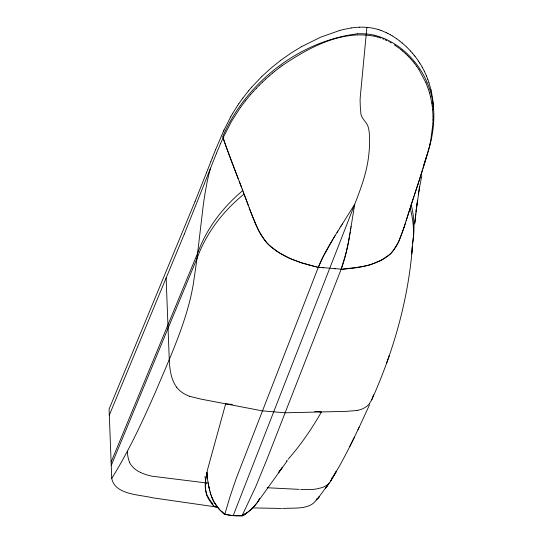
<?xml version="1.0" encoding="UTF-8"?>
<svg xmlns="http://www.w3.org/2000/svg" width="543" height="543" viewBox="0 0 543 543"><rect width="100%" height="100%" fill="white"/><g stroke="black" fill="none" stroke-linecap="round" stroke-linejoin="round"><path stroke-width="0.81" d="M232.39 404.42L225.664 403.849L208.017 467.862L206.89 472.743L207.297 477.874M205.254 483.908L205.227 485.652M206.876 473.896A6.713 0.896 79.5 0 1 206.863 473.428A6.536 0.882 79.3 0 1 206.897 472.627L205.322 482.7L205.621 490.533M205.261 483.765L205.315 482.822L152.237 476.218A50.472 42.001 22.5 0 1 145.341 474.433L140.461 472.471M432.92 123.641L433.036 116.833M206.863 473.034L206.897 472.648M432.92 123.675L430.687 140.773M433.205 119.073L433.117 120.193M411.743 253.975L412.239 248.979C407.881 301.155 393.173 352.135 371.758 399.791L369.416 403.619M378.356 29.56L378.091 29.478A41.852 24.679 -3.6 0 0 376.781 29.098L374.107 28.446A38.234 22.555 -3.7 0 0 372.803 28.175L372.749 28.168A37.399 22.073 -3.7 0 0 370.245 27.747L366.878 27.367L360.172 97.984A23.96 4.751 -85.2 0 0 360.124 101.751L360.342 107.487A32.275 6.401 -85.2 0 0 360.762 111.587C360.253 118.523 367.299 121.768 368.466 128.012A27.72 5.498 -85.2 0 1 369.267 132.954L369.457 135.288A25.453 5.043 -85.2 0 1 369.607 140.372L369.545 144.424A27.612 5.471 -85.2 0 1 369.342 148.551A26.96 5.342 -85.2 0 1 368.548 156.818C366.559 173.305 360.667 188.971 354.688 204.351L233.198 515.612M414.73 224.062L416.508 207.67L416.013 212.048M414.913 222.263L415.388 217.628M412.022 251.219L412.537 246.162M415.286 218.537L415.809 213.847M416.23 210.202L419.671 186.385L418.28 194.72M417.004 203.869L416.678 206.367L417.499 200.17M342.151 224.313L354.688 204.351L351.009 227.096M354.525 205.363L354.688 204.351M350.52 230.089L350.846 228.094M350.764 228.596L351.09 226.594M350.113 232.553L350.602 229.594M349.787 234.501L349.95 233.531M350.194 232.065L349.461 236.429M349.543 235.954L348.715 240.685M317.207 498.209C311.573 510.291 294.367 507.562 283.351 508.472M349.38 236.904L348.966 239.273M348.884 239.741L348.185 243.515M419.291 188.652L421.83 175.715M348.457 242.097L348.633 241.153M348.368 242.572L345.572 255.169M348.097 243.99L346.862 249.868M412.429 243.189C414.988 230.537 414.35 217.336 411.214 204.84M411.852 248.538C414.682 235.194 413.732 221.245 410.162 208.139M430.653 140.929L429.968 144.024M346.624 250.9L341.309 268.839L343.522 262.405M429.961 144.038L429.343 146.556M429.16 147.282L427.226 154.164M373.503 394.781L371.758 399.791M345.28 256.276L345.429 255.719M232.424 515.545L224.829 514.269L230.035 496.614L236.239 478.41L318.503 266.83L323.268 256.425L329.533 244.866M344.981 257.382L345.131 256.825M426.947 155.081L425.678 159.649M344.669 258.502L344.825 257.939M426.207 157.823C434.285 134.264 437.624 107.785 427.83 84.179C418.633 61.135 398.929 41.56 374.616 35.268M426.099 158.21L425.807 159.228M344.357 259.615L344.513 259.059M425.712 159.567L423.33 167.502M425.556 160.097L418.653 182.109M427.008 154.891L427.117 154.531M344.024 260.735L344.194 260.178M343.692 261.848L343.862 261.292M423.045 168.371L423.228 167.787M426.75 155.753L424.87 161.556M422.671 169.572L418.965 181.213M408.601 213.012L404.202 226.872M408.791 212.408L410.033 208.505M409.673 209.625L406.144 220.777M409.727 209.483L410.386 207.392M405.669 222.284L403.958 227.612M410.746 206.286L411.682 203.381M411.316 204.514L410.291 207.718M411.451 204.087L413.922 196.498M411.804 202.994L413.223 198.636M404.141 227.035L402.539 231.82M414.289 195.378L418.714 181.966M418.47 182.726L417.981 184.199M413.576 197.55L414.533 194.611M403.836 227.985L398.44 242.103L393.247 250.751A42.408 35.288 22.5 0 1 389.507 254.681L381.559 260.09M415.476 191.767L417.947 184.301M414.845 193.675L415.463 191.788M424.667 162.167L424.382 162.995M424.171 163.613L423.879 164.454M423.594 165.282L423.302 166.104M386.521 363.457L389.365 355.414M402.37 232.302L401.603 234.44M401.528 234.644L400.686 236.836M341.235 269.036L267.55 457.803L255.726 486.718L242.056 515.728L233.999 515.68M210.881 161.502L212.279 157.945M210.867 161.536L206.523 172.694M210.487 168.296L184.308 234.074M341.194 269.152L317.173 267.136M206.523 172.701L195.059 201.46M210.528 168.194L216.481 153.275M318.381 267.142L321.205 260.654M212.279 157.932L215.571 149.719M400.537 237.23L400.218 238.004M215.578 149.705L223.58 130.978M195.059 201.46L109.082 409.123L111.743 478.376C114.899 494.992 140.006 494.564 152.773 497.829L217.75 507.189M216.481 153.262L220.607 143.427M109.313 415.144L184.24 234.23M111.118 462.093L197.733 252.95C206.584 228.42 222.868 207.243 242.755 190.593M111.247 465.48L196.939 258.563M197 258.414C206.184 232.981 223.125 211.03 244.058 194.089M400.062 238.397L398.745 241.438M220.607 143.413L223.078 137.881L224.714 142.646M369.478 404.881C357.532 430.945 345.579 457.131 330.3 481.458L336.416 471.148L331.529 479.53M223.417 137.162L231.467 121.442L240.488 107.399M224.062 129.947L223.601 130.924M357.959 429.723L359.052 427.389M223.173 137.678L223.37 137.264M398.542 241.879L398.202 242.599A75.979 63.219 22.5 0 1 395.738 247.208L391.089 253.181A46.583 38.763 22.5 0 1 388.252 255.739L384.091 258.665L378.804 261.461A76.78 63.884 22.5 0 1 367.496 265.473M224.069 129.933L230.727 116.813M321.531 259.975L322.325 258.325M349.746 446.645L354.416 437.163M322.596 257.776L322.868 257.226M323.139 256.676L323.974 255.04M324.341 254.328L335.051 235.696M259.405 499.078L259.581 498.739L259.16 499.54M111.743 478.376C128.922 450.914 142.531 421.429 155.556 391.829C168.5 361.014 182.733 330.388 190.566 297.754A77.004 15.265 -85.2 0 0 193.349 283.819L196.729 260.586L203.238 205.444A95.683 18.971 -85.2 0 1 205.525 190.552L207.005 182.672A75.104 14.885 -85.2 0 1 210.508 168.269M259.269 499.329L258.19 501.175L258.868 500.055M230.741 116.793L232.594 113.541M329.811 244.398L332.547 239.796M232.608 113.528L237.495 105.702M333.097 238.886L334.21 237.067M334.488 236.612L337.359 231.97M337.067 232.445L339.735 228.169M337.658 231.501L337.95 231.026M339.436 228.651L341.242 225.759M340.936 226.248L342.457 223.825M257.253 502.58L286.989 461.19M257.891 501.637L257.538 502.166M237.515 105.675L238.791 103.774M238.805 103.754L242.877 98.052M329.248 482.998L318.313 497.843M240.508 107.365L245.321 100.957M326.954 486.304L325.562 488.211L327.986 485.008M281.946 467.951L278.722 472.349L282.53 467.163M242.884 98.039L248.531 90.871M317.594 498.902L319.257 496.682L316.569 500.015M245.361 100.903L250.588 94.584M248.558 90.837L251.606 87.267M254.966 505.513L257.036 502.886L252.76 507.902L247.676 512.259M250.649 94.516L253.391 91.428M254.83 505.682L253.941 506.673M251.619 87.253L261.753 76.583M288.157 459.195C300.951 444.737 311.838 428.671 321.449 411.954L314.73 411.384M287.274 460.179L286.392 461.156M253.459 91.36L256.31 88.292M253.669 506.958L252.617 508.044M256.371 88.231L259.337 85.19M259.405 85.122L262.479 82.108M252.502 508.16L251.368 509.232M261.774 76.556L270.896 68.214L280.602 60.409M262.547 82.041L265.737 79.054M265.805 78.993L269.118 76.04M251.212 509.375L250.221 510.244M269.185 75.986L272.62 73.061M250.079 510.372L248.572 511.587M272.681 73.013L274.419 71.588M274.473 71.547L279.998 67.223M248.402 511.716L246.95 512.782M280.629 60.382L291.238 52.942L301.657 46.596M280.032 67.203L281.926 65.798M281.946 65.784C309.286 47.248 343.176 28.704 377.29 36.904M247.038 512.714L245.721 513.603M246.902 512.809L246.488 513.094M246.135 513.339L244.683 514.255M245.646 513.658L245.002 514.058M301.691 46.583L320.696 37.162L339.653 30.489M381.451 260.145L370.299 264.706A75.165 62.547 22.5 0 1 368.317 265.269L362.317 266.681M217.539 506.517L215.707 507.128M339.68 30.483L343.027 29.614A69.253 40.637 -3.7 0 1 344.472 29.268L350.364 28.114A48.965 28.833 -3.7 0 1 351.497 27.931M367.502 265.479L356.14 267.767M362.208 266.708L341.119 269.342L342.205 269.253M357.233 410.474L346.047 411.377L285.129 412.789L262.289 410.854L200.869 399.091L189.541 396.288M351.572 27.924L351.857 27.883A45.279 26.688 -3.7 0 1 354.552 27.537L354.857 27.51A41.852 24.679 -3.7 0 1 356.351 27.374L359.391 27.191M355.943 267.794L353.167 268.161M352.869 268.194L351.206 268.385M350.154 268.5L349.21 268.595M348.979 268.622L344.024 269.09M342.932 269.185L343.658 269.124M357.375 33.809C298.874 41.132 245.986 82.726 222.678 136.619L224.035 140.718M282.095 508.458L282.516 508.465M281.26 508.445L252.217 507.895M300.564 489.419L309.849 489.548A50.472 42.001 22.5 0 0 316.65 488.924L321.408 487.777A20.973 17.451 22.5 0 0 331.617 479.693M299.207 489.365L267.163 487.75M366.878 27.367L363.464 27.177A37.399 22.073 -3.7 0 0 360.898 27.157L360.79 27.157A38.234 22.555 -3.7 0 0 359.391 27.191M319.311 267.495L319.942 267.55M323.547 267.855L322.902 267.801M334.597 268.792L335.37 268.853M340.468 269.287L340.99 269.328M205.315 482.822L208.648 483.107M216.738 506.782L214.451 506.592L212.557 504.556M316.067 266.851L316.44 266.946M318.279 267.407L301.63 262.826M314.193 266.375L315.334 266.667M313.63 266.226L311.92 265.778M311.356 265.629L310.073 265.289M309.836 265.222L308.329 264.814M308.051 264.733L303.238 263.335M377.521 36.972L379.856 37.725M302.831 263.206L298.759 261.862M301.433 262.758L291.421 259.045A76.78 63.884 22.5 0 1 279.726 253.092L270.937 246.753M380.08 37.806L380.982 38.132M298.304 261.699L297.177 261.298M380.901 30.408L380.663 30.32A45.279 26.688 -3.6 0 0 378.362 29.553M296.512 261.054L293.498 259.9M293.159 259.764L290.586 258.692A75.165 62.547 22.5 0 1 288.55 257.789L288.516 257.776M382.611 38.757L383.731 39.225M385.001 39.782L386.976 40.718M288.333 257.687L278.349 252.21M386.188 32.621L381.905 30.781A48.965 28.84 -3.6 0 0 380.969 30.428M386.222 32.634L386.65 32.838A69.253 40.684 -3.5 0 1 387.783 33.401M387.777 33.401L390.179 34.684M388.632 41.56L389.087 41.804M389.983 42.293L391.17 42.965M390.302 34.752L392.107 35.804M392.25 35.886L392.779 36.211M393.207 36.476L396.709 38.797M394.266 44.859L395.318 45.551M278.016 251.993L276.978 251.307M276.855 251.233L274.69 249.719M395.671 45.782L398.542 47.818M396.899 38.933L399.743 41.024M274.466 249.556L271.86 247.533M398.942 48.117L399.376 48.442M399.96 48.897L400.924 49.651M399.981 41.214L402.18 42.985M401.121 49.807L402.601 51.022M402.207 43.006L406.571 46.915M271.656 247.364L268.439 244.445A42.408 35.288 22.5 0 1 264.38 239.85L258.482 230.266L251.959 215.137M402.709 51.117L405.818 53.886M222.454 512.375L221.612 511.621M270.733 246.57L269.783 245.714A46.583 38.763 22.5 0 1 266.735 242.66L261.604 235.859A75.979 63.219 22.5 0 1 258.767 230.802L258.359 230.022M222.128 512.09L220.526 510.576M405.947 54.008L407.359 55.366M221.076 511.112L220.37 510.42M406.748 47.085L410.63 51.096M407.542 55.542L408.845 56.866M220.282 510.332L219.114 509.096M214.634 506.775C210.358 502.553 206.55 496.947 205.654 490.716M409.008 57.042L410.325 58.447M219.834 509.877L219.399 509.409M410.657 51.123L412.395 53.105M410.535 58.685L411.567 59.839M219.107 509.083L214.18 502.227M218.958 508.92L217.879 507.644M411.811 60.117L413.019 61.542M212.408 504.379L211.967 503.863M412.449 53.16L414.112 55.176M413.203 61.759L414.18 62.968M414.16 55.237L414.988 56.282M217.743 507.481L216.969 506.483M414.261 63.063L416.685 66.273M415.028 56.336L417.112 59.133M176.746 387.322C170.821 379.401 169.728 369.111 169.26 359.534L166.131 277.962M216.84 506.314L216.1 505.282M416.78 66.402L418.918 69.524M417.391 59.52L418.483 61.108M215.883 504.963L215.055 503.694M418.497 61.128L419.535 62.71M418.972 69.606L425.929 82.746M419.563 62.75L419.807 63.137M419.841 63.192L422.183 67.128M214.94 503.517L213.005 500.008M422.203 67.156L424.239 71.045M214.085 502.065L212.632 499.214L212.958 499.899M258.122 229.54L257.199 227.632M424.273 71.113L426.465 75.939M256.975 227.15L256.561 226.255M256.371 225.84L255.997 224.999M207.229 474.833L207.087 474.473M212.428 498.759L211.987 497.734M212.367 498.63L212.218 498.284M255.814 224.578L254.803 222.23M425.95 82.787L428.447 89.459M254.708 222.012L249.21 207.84M426.472 75.952L427.775 79.271M211.994 497.755L211.838 497.368M211.96 497.666L211.804 497.286M207.243 496.275L205.356 488.469M211.784 497.225L211.288 495.908L211.743 497.123M237.454 176.706L233.436 166.294M238.234 178.735L228.99 154.504M237.596 177.072L240.692 185.156M239.388 181.729L241.574 187.471M233.13 165.493L225.264 144.248M251.809 214.743L251.511 213.956M240.766 185.346L242.456 189.785M242.164 189.039L243.339 192.12M251.361 213.562L244.669 195.663M243.25 191.896L243.78 193.301M243.658 192.989L244.52 195.276M244.221 194.475L246.169 199.688M246.461 200.469L248.287 205.363M427.789 79.312L428.956 82.665M228.345 152.726L228.82 154.002M228.114 152.135L224.87 143.121M211.241 495.766L211.03 495.155M225.128 143.841L224.483 142.022M224.361 141.662L224.178 141.126M428.468 89.52L429.486 92.839M210.949 494.917L209.503 489.589M428.963 82.685L430.87 89.446M207.046 474.365L206.863 473.279M210.827 494.524L210.704 494.137M210.521 493.512L210.406 493.119M429.506 92.907L430.389 96.24M210.189 492.338L210.066 491.856M209.734 490.553L209.598 489.99M430.402 96.315L431.78 103.068M430.877 89.466L431.21 90.891M209.557 489.806L209.177 488.143M431.21 90.919L431.624 92.853M209.259 488.503L209.116 487.872M209.096 487.784L208.634 485.598M209.123 487.906L209.041 487.546M208.94 487.064L208.77 486.25M431.631 92.873L432.737 99.681M206.931 473.903L206.937 473.958A9.279 1.229 79.5 0 0 207.29 477.575M208.621 485.503L208.505 484.94M208.498 484.892L207.345 478.2M208.41 484.437L208.329 484.01M431.794 103.143L432.282 106.482M207.351 478.254L207.311 477.955M207.331 478.078L207.25 477.494M432.289 106.564L432.656 109.91M432.744 99.729L433.11 103.122M432.662 109.985L433.036 116.779M433.11 103.15L433.463 109.428M205.329 488.109L205.227 485.842M127.388 451.172L127.619 454.505A45.788 38.098 22.5 0 0 127.822 456.1L128.304 458.523A22.005 18.306 22.5 0 0 129.757 462.541M357.382 33.829A38.709 22.677 -3.6 0 1 374.67 35.288M189.555 396.234A24.143 20.084 22.5 0 1 176.685 387.356M369.484 403.666A24.143 20.084 22.5 0 1 357.213 410.413M140.488 472.424A20.973 17.451 22.5 0 1 129.567 462.602M212.883 503.802A191.998 59.078 1 0 1 207.738 496.261M332.187 477.487A22.005 18.306 22.5 0 1 331.42 479.598M245.226 514.384A35.709 30.123 -46.4 0 1 242.185 516.088M242.056 515.728A30.89 16.847 -2.7 0 1 239.687 515.836A30.781 16.785 -2.7 0 1 234.976 515.748A30.734 16.765 -2.7 0 1 233.687 515.653L232.716 515.572A30.734 16.765 -2.7 0 1 231.433 515.45A30.781 16.785 -2.7 0 1 226.96 514.757A30.89 16.847 -2.7 0 1 224.829 514.269M244.54 513.963A35.539 29.193 -44.9 0 1 241.947 515.422M224.992 514.072A35.709 33.075 17.4 0 1 222.304 511.913M224.7 514.425A35.539 33.313 15.2 0 1 222.318 512.517M206.157 483.976A28.446 8.159 77.9 0 1 204.996 476.32"/></g></svg>
